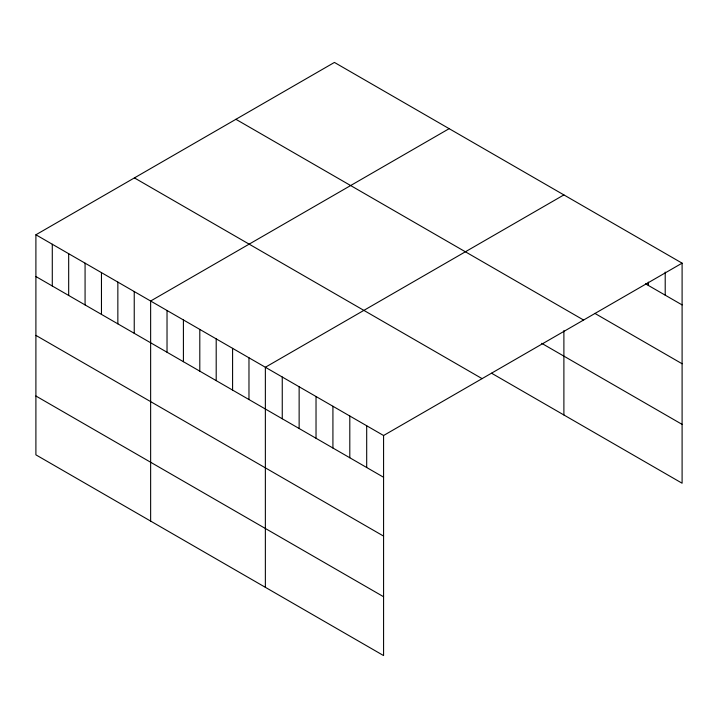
<?xml version="1.0" encoding="UTF-8"?>
<svg xmlns="http://www.w3.org/2000/svg" width="718" height="718" viewBox="0 0 718 718"><rect width="100%" height="100%" fill="white"/><g stroke="black" fill="none" stroke-linecap="round" stroke-linejoin="round"><path stroke-width="1.08" d="M35.9 234.777L383.574 435.512L383.574 655.57L35.9 454.844L35.9 234.777L334.426 62.43L682.1 263.156L682.1 483.223L491.579 373.225M449.154 128.666L150.636 301.021L150.636 521.08M563.89 194.91L265.364 367.257L265.364 587.324M383.574 435.512L682.1 263.156M645.509 283.789L682.1 304.917M594.854 313.38L682.1 363.757M235.908 119.305L583.59 320.031M541.713 343.33L682.1 424.383M134.41 177.902L482.092 378.637M35.9 276.538L383.574 477.264M35.9 335.378L383.574 536.104M35.9 396.004L383.574 596.73M665.209 272.086L665.209 295.161M648.327 282.12L648.327 285.414M563.89 330.603L563.89 414.977M366.692 425.756L366.692 467.517M349.801 416.009L349.801 457.761M332.919 406.262L332.919 448.014M316.028 396.507L316.028 438.267M299.137 386.76L299.137 428.52M282.255 377.013L282.255 418.765M248.975 357.797L248.975 399.549M232.587 348.338L232.587 390.089M216.199 338.869L216.199 380.63M199.801 329.409L199.801 371.161M183.413 319.95L183.413 361.701M167.025 310.481L167.025 352.242M134.239 291.553L134.239 333.314M117.851 282.093L117.851 323.854M101.462 272.634L101.462 314.385M85.074 263.165L85.074 304.926M68.677 253.705L68.677 295.457M52.288 244.246L52.288 285.997"/></g></svg>
